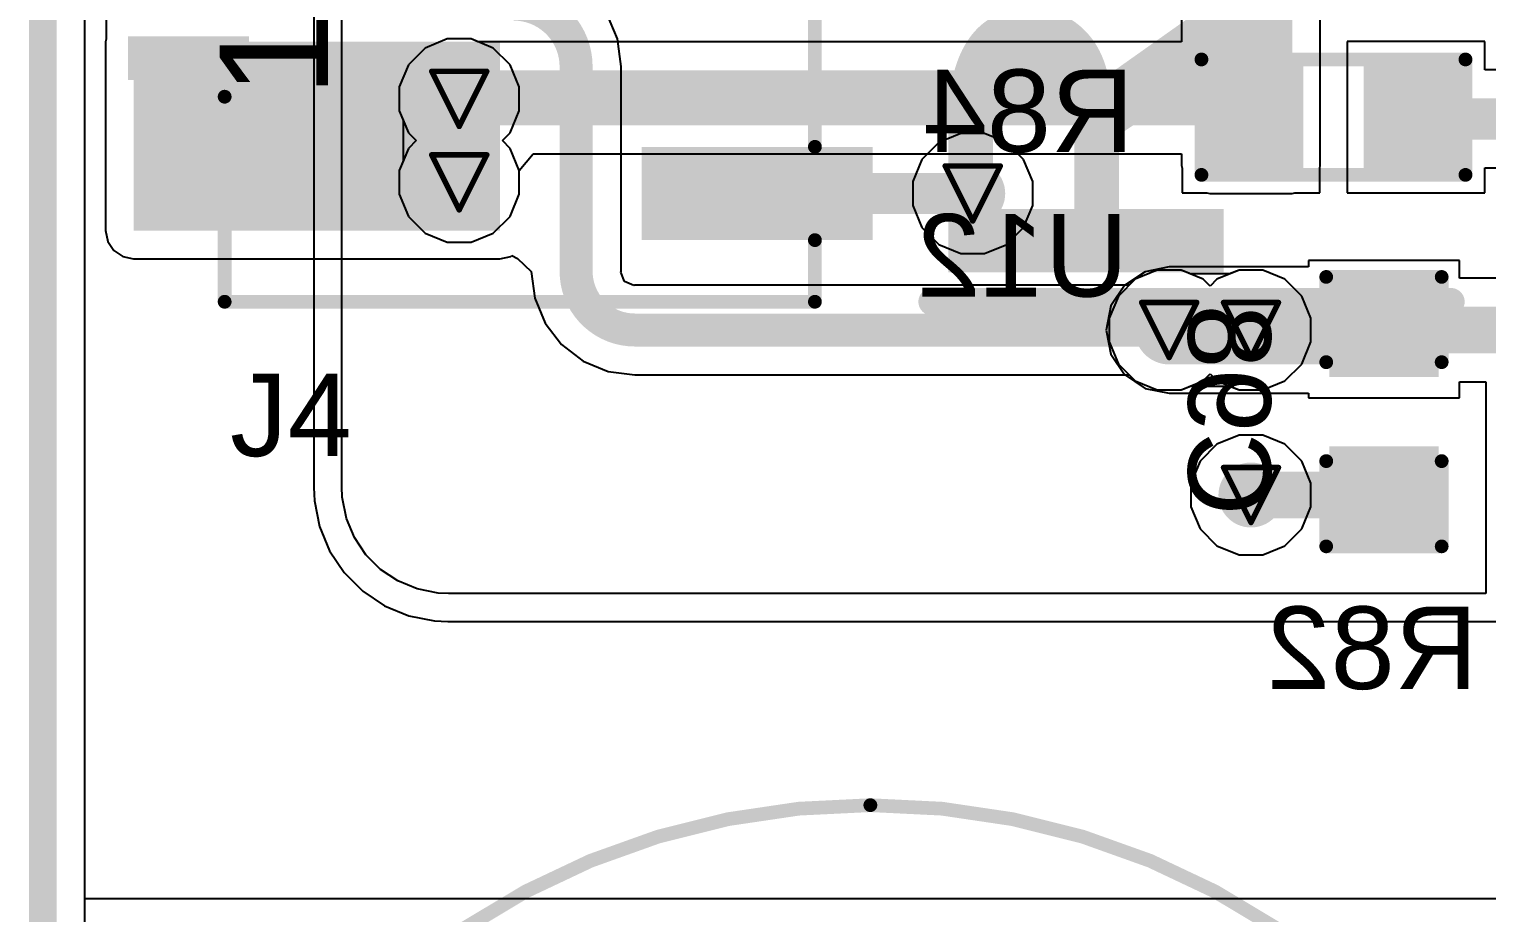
# Model space of a CAD drawing. Header units: inches. Extents: x 0 to 5359, y 0 to 5098.
# Drawn here: x -0.13 to 13.33, y 43.36 to 51.52 of the extents above; entities that cross this region are included whole.
import ezdxf

# ---------------------------------------------------------------- set-up
doc = ezdxf.new("R2010")
doc.units = ezdxf.units.IN
for name, color, linetype in [('Board Outline', 216, 'Continuous'), ('Bottom Layer', 5, 'Continuous'), ('Bottom Overlay', 54, 'Continuous'), ('Bottom Paste', 16, 'Continuous'), ('Bottom Solder', 6, 'Continuous'), ('Drill Drawing', 1, 'Continuous'), ('Layer 1', 16, 'Continuous'), ('Layer 2', 76, 'Continuous'), ('Top Layer', 1, 'Continuous'), ('Top Overlay', 2, 'Continuous'), ('Top Paste', 8, 'Continuous'), ('Top Solder', 216, 'Continuous'), ('Via Holes', 16, 'Continuous')]:
    doc.layers.add(name, color=color, linetype=linetype)
doc.styles.add('Arial', font='', dxfattribs={"height": 0.2})
doc.styles.add('Arial Black_Bold', font='', dxfattribs={"height": 0.2})
doc.styles.get('Arial').set_extended_font_data('Arial')
doc.styles.get('Arial Black_Bold').set_extended_font_data('Arial Black', bold=True)

# ---------------------------------------------------------------- blocks, each defined once
blk = doc.blocks.new('FH41_40S_0_5SH_05__36')
at = {"layer": 'Top Layer'}
for points in [[(-9.902, 3.395), (-9.598, 3.395), (-9.598, 2.379), (-9.902, 2.379)], [(-11.381, -1.346), (-10.619, -1.346), (-10.619, -3.378), (-11.381, -3.378)]]:
    blk.add_hatch(color=1, dxfattribs=at).paths.add_polyline_path(points)
at = {"layer": 'Top Paste'}
for points in [[(-9.902, 3.395), (-9.598, 3.395), (-9.598, 2.379), (-9.902, 2.379)], [(-11.381, -1.346), (-10.619, -1.346), (-10.619, -3.378), (-11.381, -3.378)]]:
    blk.add_hatch(color=8, dxfattribs=at).paths.add_polyline_path(points)
at = {"layer": 'Top Solder'}
for points in [[(-9.952, 3.445), (-9.548, 3.445), (-9.548, 2.329), (-9.952, 2.329)], [(-11.431, -1.296), (-10.569, -1.296), (-10.569, -3.428), (-11.431, -3.428)]]:
    blk.add_hatch(color=216, dxfattribs=at).paths.add_polyline_path(points)
at = {"layer": 'Top Overlay'}
for points in [[(-10.257, 3.151, 0.254, 0.254, 0), (-10.257, 2.846, 0.254, 0.254, 0)], [(-10.257, 3.151, 0.254, 0.254, 0), (-10.105, 2.999, 0.254, 0.254, 0)], [(-10.105, 2.999, 0.254, 0.254, 0), (-10.257, 2.846, 0.254, 0.254, 0)], [(-12, 2.554, 0.127, 0.127, 0), (-12, -2.896, 0.127, 0.127, 0)], [(-12, 2.554, 0.127, 0.127, 0), (-10.106, 2.554, 0.127, 0.127, 0)], [(-12, -2.896, 0.127, 0.127, 0), (-11.431, -2.896, 0.127, 0.127, 0)], [(-10.569, -2.896, 0.127, 0.127, 0), (-9.181, -2.896, 0.127, 0.127, 0)]]:
    blk.add_lwpolyline(points, format="xyseb", dxfattribs=at)
for points in [[(-10.321, 3.151, 0.127, 0.127, 1), (-10.194, 3.151, 0.127, 0.127, 1)], [(-10.321, 3.151, 0.127, 0.127, 1), (-10.194, 3.151, 0.127, 0.127, 1)], [(-10.168, 2.999, 0.127, 0.127, 1), (-10.041, 2.999, 0.127, 0.127, 1)], [(-10.168, 2.999, 0.127, 0.127, 1), (-10.041, 2.999, 0.127, 0.127, 1)], [(-10.321, 2.846, 0.127, 0.127, 1), (-10.194, 2.846, 0.127, 0.127, 1)], [(-10.321, 2.846, 0.127, 0.127, 1), (-10.194, 2.846, 0.127, 0.127, 1)], [(-12.032, 2.554, 0.0635, 0.0635, 1), (-11.968, 2.554, 0.0635, 0.0635, 1)], [(-12.032, 2.554, 0.0635, 0.0635, 1), (-11.968, 2.554, 0.0635, 0.0635, 1)], [(-10.138, 2.554, 0.0635, 0.0635, 1), (-10.074, 2.554, 0.0635, 0.0635, 1)], [(-12.032, -2.896, 0.0635, 0.0635, 1), (-11.968, -2.896, 0.0635, 0.0635, 1)], [(-12.032, -2.896, 0.0635, 0.0635, 1), (-11.968, -2.896, 0.0635, 0.0635, 1)], [(-11.463, -2.896, 0.0635, 0.0635, 1), (-11.399, -2.896, 0.0635, 0.0635, 1)], [(-10.601, -2.896, 0.0635, 0.0635, 1), (-10.537, -2.896, 0.0635, 0.0635, 1)]]:
    blk.add_lwpolyline(points, format="xyseb", close=True, dxfattribs=at)
at = {"layer": 'Top Overlay', "style": 'Arial'}
blk.add_text('1', height=1, dxfattribs=at).set_placement((-10.106, 1.6))
blk = doc.blocks.new('R___0603_B_115')
at = {"layer": 'Bottom Layer'}
for points in [[(-1.143, -0.445), (-1.143, 0.445), (-0.381, 0.445), (-0.381, -0.445)], [(0.381, -0.445), (0.381, 0.445), (1.143, 0.445), (1.143, -0.445)]]:
    blk.add_hatch(color=5, dxfattribs=at).paths.add_polyline_path(points)
at = {"layer": 'Bottom Paste'}
for points in [[(-1.143, -0.445), (-1.143, 0.445), (-0.381, 0.445), (-0.381, -0.445)], [(0.381, -0.445), (0.381, 0.445), (1.143, 0.445), (1.143, -0.445)]]:
    blk.add_hatch(color=16, dxfattribs=at).paths.add_polyline_path(points)
at = {"layer": 'Bottom Solder'}
for points in [[(-1.245, -0.546), (-1.245, 0.546), (-0.279, 0.546), (-0.279, -0.546)], [(0.279, -0.546), (0.279, 0.546), (1.245, 0.546), (1.245, -0.546)]]:
    blk.add_hatch(color=6, dxfattribs=at).paths.add_polyline_path(points)
at = {"layer": 'Bottom Overlay'}
for points in [[(1.219, 0.533, 0.127, 0.127, 0), (-1.219, 0.533, 0.127, 0.127, 0)], [(-1.219, 0.533, 0.127, 0.127, 0), (-1.219, -0.533, 0.127, 0.127, 0)], [(1.219, 0.533, 0.127, 0.127, 0), (1.219, -0.533, 0.127, 0.127, 0)], [(1.219, -0.533, 0.127, 0.127, 0), (-1.219, -0.533, 0.127, 0.127, 0)]]:
    blk.add_lwpolyline(points, format="xyseb", dxfattribs=at)
for points in [[(-1.251, 0.533, 0.0635, 0.0635, 1), (-1.187, 0.533, 0.0635, 0.0635, 1)], [(-1.251, 0.533, 0.0635, 0.0635, 1), (-1.187, 0.533, 0.0635, 0.0635, 1)], [(1.187, 0.533, 0.0635, 0.0635, 1), (1.251, 0.533, 0.0635, 0.0635, 1)], [(1.187, 0.533, 0.0635, 0.0635, 1), (1.251, 0.533, 0.0635, 0.0635, 1)], [(-1.251, -0.533, 0.0635, 0.0635, 1), (-1.187, -0.533, 0.0635, 0.0635, 1)], [(-1.251, -0.533, 0.0635, 0.0635, 1), (-1.187, -0.533, 0.0635, 0.0635, 1)], [(1.187, -0.533, 0.0635, 0.0635, 1), (1.251, -0.533, 0.0635, 0.0635, 1)], [(1.187, -0.533, 0.0635, 0.0635, 1), (1.251, -0.533, 0.0635, 0.0635, 1)]]:
    blk.add_lwpolyline(points, format="xyseb", close=True, dxfattribs=at)
blk = doc.blocks.new('C___0603_B_292')
at = {"layer": 'Bottom Layer'}
for points in [[(-1.143, -0.445), (-1.143, 0.444), (-0.381, 0.444), (-0.381, -0.445)], [(0.381, -0.445), (0.381, 0.444), (1.143, 0.444), (1.143, -0.445)]]:
    blk.add_hatch(color=5, dxfattribs=at).paths.add_polyline_path(points)
at = {"layer": 'Bottom Paste'}
for points in [[(-1.143, -0.445), (-1.143, 0.444), (-0.381, 0.444), (-0.381, -0.445)], [(0.381, -0.445), (0.381, 0.444), (1.143, 0.444), (1.143, -0.445)]]:
    blk.add_hatch(color=16, dxfattribs=at).paths.add_polyline_path(points)
at = {"layer": 'Bottom Solder'}
for points in [[(-1.203, -0.505), (-1.203, 0.504), (-0.321, 0.504), (-0.321, -0.505)], [(0.321, -0.505), (0.321, 0.504), (1.203, 0.504), (1.203, -0.505)]]:
    blk.add_hatch(color=6, dxfattribs=at).paths.add_polyline_path(points)
at = {"layer": 'Bottom Overlay'}
for points in [[(-1.245, 0.533, 0.127, 0.127, 0), (-1.245, -0.533, 0.127, 0.127, 0)], [(-1.245, 0.533, 0.127, 0.127, 0), (-0.457, 0.533, 0.127, 0.127, 0)], [(0.457, 0.533, 0.127, 0.127, 0), (1.245, 0.533, 0.127, 0.127, 0)], [(1.245, 0.533, 0.127, 0.127, 0), (1.245, -0.533, 0.127, 0.127, 0)], [(-1.245, -0.533, 0.127, 0.127, 0), (-0.457, -0.533, 0.127, 0.127, 0)], [(0.457, -0.533, 0.127, 0.127, 0), (1.245, -0.533, 0.127, 0.127, 0)]]:
    blk.add_lwpolyline(points, format="xyseb", dxfattribs=at)
for points in [[(-1.276, 0.533, 0.0635, 0.0635, 1), (-1.213, 0.533, 0.0635, 0.0635, 1)], [(-1.276, 0.533, 0.0635, 0.0635, 1), (-1.213, 0.533, 0.0635, 0.0635, 1)], [(-0.489, 0.533, 0.0635, 0.0635, 1), (-0.425, 0.533, 0.0635, 0.0635, 1)], [(0.425, 0.533, 0.0635, 0.0635, 1), (0.489, 0.533, 0.0635, 0.0635, 1)], [(1.213, 0.533, 0.0635, 0.0635, 1), (1.276, 0.533, 0.0635, 0.0635, 1)], [(1.213, 0.533, 0.0635, 0.0635, 1), (1.276, 0.533, 0.0635, 0.0635, 1)], [(-1.276, -0.533, 0.0635, 0.0635, 1), (-1.213, -0.533, 0.0635, 0.0635, 1)], [(-1.276, -0.533, 0.0635, 0.0635, 1), (-1.213, -0.533, 0.0635, 0.0635, 1)], [(-0.489, -0.533, 0.0635, 0.0635, 1), (-0.425, -0.533, 0.0635, 0.0635, 1)], [(0.425, -0.533, 0.0635, 0.0635, 1), (0.489, -0.533, 0.0635, 0.0635, 1)], [(1.213, -0.533, 0.0635, 0.0635, 1), (1.276, -0.533, 0.0635, 0.0635, 1)], [(1.213, -0.533, 0.0635, 0.0635, 1), (1.276, -0.533, 0.0635, 0.0635, 1)]]:
    blk.add_lwpolyline(points, format="xyseb", close=True, dxfattribs=at)
blk = doc.blocks.new('SC_EB_5R5_474_M_B_378')
at = {"layer": 'Bottom Overlay'}
for points in [[(6.75, 0, 0.127, 0.127, 1), (-6.75, 0, 0.127, 0.127, 1)], [(-6.782, 0, 0.0635, 0.0635, 1), (-6.718, 0, 0.0635, 0.0635, 1)]]:
    blk.add_lwpolyline(points, format="xyseb", close=True, dxfattribs=at)

msp = doc.modelspace()

# ---------------------------------------------------------------- hatches: boundary and pattern name
at = {"layer": 'Bottom Layer'}
msp.add_hatch(color=5, dxfattribs=at).paths.add_polyline_path([(11.535, 50.26), (11.535, 52.565), (10.773, 52.565), (10.773, 50.26)])
h = msp.add_hatch(color=5, dxfattribs=at)
edge = h.paths.add_edge_path()
edge.add_arc((3.844, 50.874), 0.3, 0, 360)
h = msp.add_hatch(color=5, dxfattribs=at)
edge = h.paths.add_edge_path()
edge.add_arc((3.844, 50.103), 0.3, 0, 360)
h = msp.add_hatch(color=5, dxfattribs=at)
edge = h.paths.add_edge_path()
edge.add_arc((8.585, 50), 0.3, 0, 360)
h = msp.add_hatch(color=5, dxfattribs=at)
edge = h.paths.add_edge_path()
edge.add_arc((10.399, 48.739), 0.3, 0, 360)
h = msp.add_hatch(color=5, dxfattribs=at)
edge = h.paths.add_edge_path()
edge.add_arc((11.154, 48.739), 0.3, 0, 360)
h = msp.add_hatch(color=5, dxfattribs=at)
edge = h.paths.add_edge_path()
edge.add_arc((11.154, 47.215), 0.3, 0, 360)
at = {"layer": 'Layer 1'}
h = msp.add_hatch(color=16, dxfattribs=at)
edge = h.paths.add_edge_path()
edge.add_arc((3.844, 50.874), 0.3, 0, 360)
h = msp.add_hatch(color=16, dxfattribs=at)
edge = h.paths.add_edge_path()
edge.add_arc((3.844, 50.103), 0.3, 0, 360)
h = msp.add_hatch(color=16, dxfattribs=at)
edge = h.paths.add_edge_path()
edge.add_arc((8.585, 50), 0.3, 0, 360)
h = msp.add_hatch(color=16, dxfattribs=at)
edge = h.paths.add_edge_path()
edge.add_arc((10.399, 48.739), 0.3, 0, 360)
h = msp.add_hatch(color=16, dxfattribs=at)
edge = h.paths.add_edge_path()
edge.add_arc((11.154, 48.739), 0.3, 0, 360)
h = msp.add_hatch(color=16, dxfattribs=at)
edge = h.paths.add_edge_path()
edge.add_arc((11.154, 47.215), 0.3, 0, 360)
at = {"layer": 'Layer 2'}
h = msp.add_hatch(color=76, dxfattribs=at)
edge = h.paths.add_edge_path()
edge.add_arc((3.844, 50.874), 0.3, 0, 360)
h = msp.add_hatch(color=76, dxfattribs=at)
edge = h.paths.add_edge_path()
edge.add_arc((3.844, 50.103), 0.3, 0, 360)
h = msp.add_hatch(color=76, dxfattribs=at)
edge = h.paths.add_edge_path()
edge.add_arc((8.585, 50), 0.3, 0, 360)
h = msp.add_hatch(color=76, dxfattribs=at)
edge = h.paths.add_edge_path()
edge.add_arc((10.399, 48.739), 0.3, 0, 360)
h = msp.add_hatch(color=76, dxfattribs=at)
edge = h.paths.add_edge_path()
edge.add_arc((11.154, 48.739), 0.3, 0, 360)
h = msp.add_hatch(color=76, dxfattribs=at)
edge = h.paths.add_edge_path()
edge.add_arc((11.154, 47.215), 0.3, 0, 360)
at = {"layer": 'Top Layer'}
msp.add_hatch(color=1, dxfattribs=at).paths.add_polyline_path([(0.837, 49.657), (4.22, 49.657), (4.22, 51.402), (0.837, 51.402)])
h = msp.add_hatch(color=1, dxfattribs=at)
edge = h.paths.add_edge_path()
edge.add_arc((3.844, 50.874), 0.3, 0, 360)
h = msp.add_hatch(color=1, dxfattribs=at)
edge = h.paths.add_edge_path()
edge.add_arc((3.844, 50.103), 0.3, 0, 360)
h = msp.add_hatch(color=1, dxfattribs=at)
edge = h.paths.add_edge_path()
edge.add_arc((8.585, 50), 0.3, 0, 360)
h = msp.add_hatch(color=1, dxfattribs=at)
edge = h.paths.add_edge_path()
edge.add_arc((10.399, 48.739), 0.3, 0, 360)
h = msp.add_hatch(color=1, dxfattribs=at)
edge = h.paths.add_edge_path()
edge.add_arc((11.154, 48.739), 0.3, 0, 360)
h = msp.add_hatch(color=1, dxfattribs=at)
edge = h.paths.add_edge_path()
edge.add_arc((11.154, 47.215), 0.3, 0, 360)
at = {"layer": 'Via Holes'}
h = msp.add_hatch(color=7, dxfattribs=at)
edge = h.paths.add_edge_path()
edge.add_arc((3.844, 50.874), 0.15, 0, 360)
h = msp.add_hatch(color=7, dxfattribs=at)
edge = h.paths.add_edge_path()
edge.add_arc((3.844, 50.103), 0.15, 0, 360)
h = msp.add_hatch(color=7, dxfattribs=at)
edge = h.paths.add_edge_path()
edge.add_arc((8.585, 50), 0.15, 0, 360)
h = msp.add_hatch(color=7, dxfattribs=at)
edge = h.paths.add_edge_path()
edge.add_arc((10.399, 48.739), 0.15, 0, 360)
h = msp.add_hatch(color=7, dxfattribs=at)
edge = h.paths.add_edge_path()
edge.add_arc((11.154, 48.739), 0.15, 0, 360)
h = msp.add_hatch(color=7, dxfattribs=at)
edge = h.paths.add_edge_path()
edge.add_arc((11.154, 47.215), 0.15, 0, 360)

# ---------------------------------------------------------------- linework, layer by layer
at = {"layer": 'Board Outline'}
msp.add_lwpolyline([(0, 0, 0.254, 0.254, 0), (0, 120, 0.254, 0.254, 0)], format="xyseb", dxfattribs=at)
at = {"layer": 'Bottom Layer'}
for p, q in [((0.388, 43.485), (0.388, 74.168)), ((2.501, 58.874), (2.501, 47.283)), ((2.76, 47.29), (2.76, 58.549)), ((10.514, 52.565), (10.514, 51.402)), ((11.794, 50.26), (11.794, 52.565)), ((3.734, 51.428), (3.53, 51.343)), ((3.954, 51.428), (3.734, 51.428)), ((4.016, 51.402), (3.954, 51.428)), ((3.53, 51.343), (3.374, 51.187)), ((10.514, 51.402), (4.016, 51.402)), ((13.313, 51.403), (12.043, 51.403)), ((12.043, 51.403), (12.043, 50.006)), ((13.313, 51.142), (13.313, 51.403)), ((3.374, 51.187), (3.29, 50.984)), ((13.623, 51.142), (13.313, 51.142)), ((3.29, 50.984), (3.29, 50.763)), ((3.29, 50.763), (3.326, 50.676)), ((3.326, 50.676), (3.326, 50.3)), ((4.398, 50.213), (4.527, 50.366)), ((4.527, 50.366), (10.514, 50.366)), ((10.514, 50.366), (10.514, 50.26)), ((3.326, 50.3), (3.29, 50.213)), ((3.29, 50.213), (3.29, 49.993)), ((4.398, 49.993), (4.398, 50.213)), ((10.514, 50.26), (10.519, 50.235)), ((10.519, 50.235), (10.519, 50.006)), ((11.789, 50.235), (11.794, 50.26)), ((11.789, 50.006), (11.789, 50.235)), ((13.313, 50.006), (13.313, 50.236)), ((13.313, 50.236), (13.623, 50.236)), ((3.29, 49.993), (3.374, 49.789)), ((4.314, 49.789), (4.398, 49.993)), ((10.519, 50.006), (10.748, 50.006)), ((10.748, 50.006), (10.773, 50.001)), ((10.773, 50.001), (11.535, 50.001)), ((11.535, 50.001), (11.56, 50.006)), ((11.56, 50.006), (11.789, 50.006)), ((12.043, 50.006), (13.313, 50.006)), ((3.374, 49.789), (3.53, 49.633)), ((4.158, 49.633), (4.314, 49.789)), ((3.53, 49.633), (3.734, 49.549)), ((3.734, 49.549), (3.954, 49.549)), ((3.954, 49.549), (4.158, 49.633)), ((10.176, 49.277), (9.987, 49.151)), ((10.399, 49.322), (10.176, 49.277)), ((11.684, 49.322), (10.399, 49.322)), ((13.081, 49.382), (11.684, 49.382)), ((11.684, 49.382), (11.684, 49.322)), ((13.081, 49.218), (13.081, 49.382)), ((9.987, 49.151), (9.861, 48.962)), ((14.031, 49.218), (13.081, 49.218)), ((9.861, 48.962), (9.816, 48.739)), ((9.816, 48.739), (9.861, 48.516)), ((9.861, 48.516), (9.987, 48.327)), ((9.987, 48.327), (10.176, 48.2)), ((10.176, 48.2), (10.399, 48.156)), ((13.081, 48.112), (13.081, 48.26)), ((13.081, 48.26), (13.323, 48.26)), ((13.323, 48.26), (13.323, 46.305)), ((10.399, 48.156), (11.684, 48.156)), ((11.684, 48.156), (11.684, 48.112)), ((11.684, 48.112), (13.081, 48.112)), ((2.501, 47.283), (2.507, 47.162)), ((2.764, 47.194), (2.76, 47.29)), ((2.507, 47.162), (2.554, 46.924)), ((2.803, 46.999), (2.764, 47.194)), ((2.876, 46.822), (2.803, 46.999)), ((2.554, 46.924), (2.647, 46.7)), ((2.983, 46.663), (2.876, 46.822)), ((2.647, 46.7), (2.782, 46.498)), ((3.118, 46.528), (2.983, 46.663)), ((2.782, 46.498), (2.953, 46.326)), ((3.278, 46.421), (3.118, 46.528)), ((2.953, 46.326), (3.155, 46.192)), ((3.455, 46.348), (3.278, 46.421)), ((3.649, 46.309), (3.455, 46.348)), ((3.745, 46.305), (3.649, 46.309)), ((13.323, 46.305), (3.745, 46.305)), ((3.155, 46.192), (3.379, 46.099)), ((3.379, 46.099), (3.617, 46.052)), ((3.617, 46.052), (3.738, 46.046)), ((3.738, 46.046), (13.835, 46.046)), ((13.65, 43.485), (0.388, 43.485))]:
    msp.add_line(p, q, dxfattribs=at)
for points in [[(11.154, 51.049, 0.432, 0.432, 0), (11.154, 51.413, 0.432, 0.432, 0)], [(10.989, 50.884, 0.432, 0.432, 0), (11.154, 51.049, 0.432, 0.432, 0)], [(3.834, 50.884, 0.508, 0.508, 0), (10.989, 50.884, 0.508, 0.508, 0)], [(3.844, 50.103, 0.508, 0.508, 0), (3.844, 50.874, 0.508, 0.508, 0)], [(12.78, 50.689, 0.381, 0.381, 0), (14.077, 50.689, 0.381, 0.381, 0)], [(10.983, 50.533, 0.432, 0.432, 0), (11.154, 50.533, 0.432, 0.432, 0)], [(10.983, 50.533, 0.178, 0.178, 0), (11.154, 50.705, 0.178, 0.178, 0)], [(10.399, 48.739, 0.635, 0.635, 0), (11.154, 48.739, 0.635, 0.635, 0)], [(11.154, 48.739, 0.635, 0.635, 0), (12.382, 48.739, 0.635, 0.635, 0)], [(12.382, 48.739, 0.432, 0.432, 0), (14.031, 48.739, 0.432, 0.432, 0)], [(11.154, 47.215, 0.432, 0.432, 0), (12.382, 47.215, 0.432, 0.432, 0)]]:
    msp.add_lwpolyline(points, format="xyseb", dxfattribs=at)
for points in [[(11.046, 51.413, 0.216, 0.216, 1), (11.262, 51.413, 0.216, 0.216, 1)], [(11.046, 51.049, 0.216, 0.216, 1), (11.262, 51.049, 0.216, 0.216, 1)], [(11.046, 51.049, 0.216, 0.216, 1), (11.262, 51.049, 0.216, 0.216, 1)], [(3.707, 50.884, 0.254, 0.254, 1), (3.961, 50.884, 0.254, 0.254, 1)], [(3.717, 50.874, 0.254, 0.254, 1), (3.971, 50.874, 0.254, 0.254, 1)], [(10.862, 50.884, 0.254, 0.254, 1), (11.116, 50.884, 0.254, 0.254, 1)], [(10.881, 50.884, 0.216, 0.216, 1), (11.097, 50.884, 0.216, 0.216, 1)], [(12.685, 50.689, 0.191, 0.191, 1), (12.875, 50.689, 0.191, 0.191, 1)], [(10.875, 50.533, 0.216, 0.216, 1), (11.091, 50.533, 0.216, 0.216, 1)], [(11.046, 50.533, 0.216, 0.216, 1), (11.262, 50.533, 0.216, 0.216, 1)], [(11.11, 50.705, 0.0889, 0.0889, 1), (11.199, 50.705, 0.0889, 0.0889, 1)], [(10.938, 50.533, 0.0889, 0.0889, 1), (11.027, 50.533, 0.0889, 0.0889, 1)], [(3.717, 50.103, 0.254, 0.254, 1), (3.971, 50.103, 0.254, 0.254, 1)], [(10.24, 48.739, 0.318, 0.318, 1), (10.558, 48.739, 0.318, 0.318, 1)], [(10.995, 48.739, 0.318, 0.318, 1), (11.313, 48.739, 0.318, 0.318, 1)], [(10.995, 48.739, 0.318, 0.318, 1), (11.313, 48.739, 0.318, 0.318, 1)], [(12.224, 48.739, 0.318, 0.318, 1), (12.541, 48.739, 0.318, 0.318, 1)], [(12.275, 48.739, 0.216, 0.216, 1), (12.49, 48.739, 0.216, 0.216, 1)], [(11.046, 47.215, 0.216, 0.216, 1), (11.262, 47.215, 0.216, 0.216, 1)], [(12.275, 47.215, 0.216, 0.216, 1), (12.49, 47.215, 0.216, 0.216, 1)]]:
    msp.add_lwpolyline(points, format="xyseb", close=True, dxfattribs=at)
at = {"layer": 'Drill Drawing'}
for points in [[(3.59, 51.128, 0.0508, 0.0508, 0), (4.098, 51.128, 0.0508, 0.0508, 0)], [(3.59, 51.128, 0.0508, 0.0508, 0), (3.844, 50.62, 0.0508, 0.0508, 0)], [(3.844, 50.62, 0.0508, 0.0508, 0), (4.098, 51.128, 0.0508, 0.0508, 0)], [(3.59, 50.357, 0.0508, 0.0508, 0), (4.098, 50.357, 0.0508, 0.0508, 0)], [(3.59, 50.357, 0.0508, 0.0508, 0), (3.844, 49.849, 0.0508, 0.0508, 0)], [(3.844, 49.849, 0.0508, 0.0508, 0), (4.098, 50.357, 0.0508, 0.0508, 0)], [(8.331, 50.254, 0.0508, 0.0508, 0), (8.839, 50.254, 0.0508, 0.0508, 0)], [(8.331, 50.254, 0.0508, 0.0508, 0), (8.585, 49.746, 0.0508, 0.0508, 0)], [(8.585, 49.746, 0.0508, 0.0508, 0), (8.839, 50.254, 0.0508, 0.0508, 0)], [(10.145, 48.993, 0.0508, 0.0508, 0), (10.653, 48.993, 0.0508, 0.0508, 0)], [(10.145, 48.993, 0.0508, 0.0508, 0), (10.399, 48.485, 0.0508, 0.0508, 0)], [(10.399, 48.485, 0.0508, 0.0508, 0), (10.653, 48.993, 0.0508, 0.0508, 0)], [(10.9, 48.993, 0.0508, 0.0508, 0), (11.408, 48.993, 0.0508, 0.0508, 0)], [(10.9, 48.993, 0.0508, 0.0508, 0), (11.154, 48.485, 0.0508, 0.0508, 0)], [(11.154, 48.485, 0.0508, 0.0508, 0), (11.408, 48.993, 0.0508, 0.0508, 0)], [(10.9, 47.469, 0.0508, 0.0508, 0), (11.408, 47.469, 0.0508, 0.0508, 0)], [(10.9, 47.469, 0.0508, 0.0508, 0), (11.154, 46.961, 0.0508, 0.0508, 0)], [(11.154, 46.961, 0.0508, 0.0508, 0), (11.408, 47.469, 0.0508, 0.0508, 0)]]:
    msp.add_lwpolyline(points, format="xyseb", dxfattribs=at)
for points in [[(3.577, 51.128, 0.0254, 0.0254, 1), (3.603, 51.128, 0.0254, 0.0254, 1)], [(3.577, 51.128, 0.0254, 0.0254, 1), (3.603, 51.128, 0.0254, 0.0254, 1)], [(4.085, 51.128, 0.0254, 0.0254, 1), (4.111, 51.128, 0.0254, 0.0254, 1)], [(4.085, 51.128, 0.0254, 0.0254, 1), (4.111, 51.128, 0.0254, 0.0254, 1)], [(3.831, 50.62, 0.0254, 0.0254, 1), (3.857, 50.62, 0.0254, 0.0254, 1)], [(3.831, 50.62, 0.0254, 0.0254, 1), (3.857, 50.62, 0.0254, 0.0254, 1)], [(3.577, 50.357, 0.0254, 0.0254, 1), (3.603, 50.357, 0.0254, 0.0254, 1)], [(3.577, 50.357, 0.0254, 0.0254, 1), (3.603, 50.357, 0.0254, 0.0254, 1)], [(4.085, 50.357, 0.0254, 0.0254, 1), (4.111, 50.357, 0.0254, 0.0254, 1)], [(4.085, 50.357, 0.0254, 0.0254, 1), (4.111, 50.357, 0.0254, 0.0254, 1)], [(8.318, 50.254, 0.0254, 0.0254, 1), (8.344, 50.254, 0.0254, 0.0254, 1)], [(8.318, 50.254, 0.0254, 0.0254, 1), (8.344, 50.254, 0.0254, 0.0254, 1)], [(8.826, 50.254, 0.0254, 0.0254, 1), (8.852, 50.254, 0.0254, 0.0254, 1)], [(8.826, 50.254, 0.0254, 0.0254, 1), (8.852, 50.254, 0.0254, 0.0254, 1)], [(3.831, 49.849, 0.0254, 0.0254, 1), (3.857, 49.849, 0.0254, 0.0254, 1)], [(3.831, 49.849, 0.0254, 0.0254, 1), (3.857, 49.849, 0.0254, 0.0254, 1)], [(8.572, 49.746, 0.0254, 0.0254, 1), (8.598, 49.746, 0.0254, 0.0254, 1)], [(8.572, 49.746, 0.0254, 0.0254, 1), (8.598, 49.746, 0.0254, 0.0254, 1)], [(10.132, 48.993, 0.0254, 0.0254, 1), (10.158, 48.993, 0.0254, 0.0254, 1)], [(10.132, 48.993, 0.0254, 0.0254, 1), (10.158, 48.993, 0.0254, 0.0254, 1)], [(10.64, 48.993, 0.0254, 0.0254, 1), (10.666, 48.993, 0.0254, 0.0254, 1)], [(10.64, 48.993, 0.0254, 0.0254, 1), (10.666, 48.993, 0.0254, 0.0254, 1)], [(10.888, 48.993, 0.0254, 0.0254, 1), (10.913, 48.993, 0.0254, 0.0254, 1)], [(10.888, 48.993, 0.0254, 0.0254, 1), (10.913, 48.993, 0.0254, 0.0254, 1)], [(11.396, 48.993, 0.0254, 0.0254, 1), (11.421, 48.993, 0.0254, 0.0254, 1)], [(11.396, 48.993, 0.0254, 0.0254, 1), (11.421, 48.993, 0.0254, 0.0254, 1)], [(10.386, 48.485, 0.0254, 0.0254, 1), (10.412, 48.485, 0.0254, 0.0254, 1)], [(10.386, 48.485, 0.0254, 0.0254, 1), (10.412, 48.485, 0.0254, 0.0254, 1)], [(11.142, 48.485, 0.0254, 0.0254, 1), (11.167, 48.485, 0.0254, 0.0254, 1)], [(11.142, 48.485, 0.0254, 0.0254, 1), (11.167, 48.485, 0.0254, 0.0254, 1)], [(10.888, 47.469, 0.0254, 0.0254, 1), (10.913, 47.469, 0.0254, 0.0254, 1)], [(10.888, 47.469, 0.0254, 0.0254, 1), (10.913, 47.469, 0.0254, 0.0254, 1)], [(11.396, 47.469, 0.0254, 0.0254, 1), (11.421, 47.469, 0.0254, 0.0254, 1)], [(11.396, 47.469, 0.0254, 0.0254, 1), (11.421, 47.469, 0.0254, 0.0254, 1)], [(11.142, 46.961, 0.0254, 0.0254, 1), (11.167, 46.961, 0.0254, 0.0254, 1)], [(11.142, 46.961, 0.0254, 0.0254, 1), (11.167, 46.961, 0.0254, 0.0254, 1)]]:
    msp.add_lwpolyline(points, format="xyseb", close=True, dxfattribs=at)
at = {"layer": 'Layer 1'}
for p, q in [((0.388, 4.145), (0.388, 115.855)), ((3.734, 51.428), (3.53, 51.343)), ((3.954, 51.428), (3.734, 51.428)), ((4.158, 51.343), (3.954, 51.428)), ((3.53, 51.343), (3.374, 51.187)), ((4.314, 51.187), (4.158, 51.343)), ((3.374, 51.187), (3.29, 50.984)), ((4.398, 50.984), (4.314, 51.187)), ((3.29, 50.984), (3.29, 50.763)), ((4.398, 50.763), (4.398, 50.984)), ((3.29, 50.763), (3.374, 50.56)), ((4.314, 50.56), (4.398, 50.763)), ((3.374, 50.56), (3.446, 50.488)), ((3.446, 50.488), (3.374, 50.417)), ((4.242, 50.488), (4.314, 50.56)), ((4.314, 50.417), (4.242, 50.488)), ((3.374, 50.417), (3.29, 50.213)), ((4.398, 50.213), (4.314, 50.417)), ((3.29, 50.213), (3.29, 49.993)), ((4.398, 49.993), (4.398, 50.213)), ((3.29, 49.993), (3.374, 49.789)), ((4.314, 49.789), (4.398, 49.993)), ((3.374, 49.789), (3.53, 49.633)), ((4.158, 49.633), (4.314, 49.789)), ((3.53, 49.633), (3.734, 49.549)), ((3.734, 49.549), (3.954, 49.549)), ((3.954, 49.549), (4.158, 49.633)), ((10.289, 49.293), (10.085, 49.208)), ((10.509, 49.293), (10.289, 49.293)), ((10.713, 49.208), (10.509, 49.293)), ((11.044, 49.293), (10.84, 49.208)), ((11.264, 49.293), (11.044, 49.293)), ((11.468, 49.208), (11.264, 49.293)), ((10.085, 49.208), (9.93, 49.053)), ((10.777, 49.145), (10.713, 49.208)), ((10.84, 49.208), (10.777, 49.145)), ((11.624, 49.053), (11.468, 49.208)), ((9.93, 49.053), (9.845, 48.849)), ((11.708, 48.849), (11.624, 49.053)), ((9.845, 48.849), (9.845, 48.629)), ((11.708, 48.629), (11.708, 48.849)), ((9.845, 48.629), (9.93, 48.425)), ((11.624, 48.425), (11.708, 48.629)), ((9.93, 48.425), (10.085, 48.269)), ((10.713, 48.269), (10.777, 48.333)), ((10.777, 48.333), (10.84, 48.269)), ((11.468, 48.269), (11.624, 48.425)), ((10.085, 48.269), (10.289, 48.185)), ((10.289, 48.185), (10.509, 48.185)), ((10.509, 48.185), (10.713, 48.269)), ((10.84, 48.269), (11.044, 48.185)), ((11.044, 48.185), (11.264, 48.185)), ((11.264, 48.185), (11.468, 48.269))]:
    msp.add_line(p, q, dxfattribs=at)
at = {"layer": 'Layer 2'}
for p, q in [((0.388, 4.145), (0.388, 92.091)), ((3.734, 51.428), (3.53, 51.343)), ((3.954, 51.428), (3.734, 51.428)), ((4.158, 51.343), (3.954, 51.428)), ((3.53, 51.343), (3.374, 51.187)), ((4.314, 51.187), (4.158, 51.343)), ((3.374, 51.187), (3.29, 50.984)), ((4.398, 50.984), (4.314, 51.187)), ((3.29, 50.984), (3.29, 50.763)), ((4.398, 50.763), (4.398, 50.984)), ((3.29, 50.763), (3.374, 50.56)), ((4.314, 50.56), (4.398, 50.763)), ((3.374, 50.56), (3.446, 50.488)), ((3.446, 50.488), (3.374, 50.417)), ((4.242, 50.488), (4.314, 50.56)), ((4.314, 50.417), (4.242, 50.488)), ((8.475, 50.554), (8.271, 50.47)), ((8.695, 50.554), (8.475, 50.554)), ((8.899, 50.47), (8.695, 50.554)), ((3.374, 50.417), (3.29, 50.213)), ((4.398, 50.213), (4.314, 50.417)), ((8.271, 50.47), (8.115, 50.314)), ((9.055, 50.314), (8.899, 50.47)), ((3.29, 50.213), (3.29, 49.993)), ((4.398, 49.993), (4.398, 50.213)), ((8.115, 50.314), (8.031, 50.11)), ((9.139, 50.11), (9.055, 50.314)), ((8.031, 50.11), (8.031, 49.89)), ((9.139, 49.89), (9.139, 50.11)), ((3.29, 49.993), (3.374, 49.789)), ((4.314, 49.789), (4.398, 49.993)), ((8.031, 49.89), (8.115, 49.686)), ((9.055, 49.686), (9.139, 49.89)), ((3.374, 49.789), (3.53, 49.633)), ((4.158, 49.633), (4.314, 49.789)), ((8.115, 49.686), (8.271, 49.53)), ((8.899, 49.53), (9.055, 49.686)), ((3.53, 49.633), (3.734, 49.549)), ((3.734, 49.549), (3.954, 49.549)), ((3.954, 49.549), (4.158, 49.633)), ((8.271, 49.53), (8.475, 49.446)), ((8.695, 49.446), (8.899, 49.53)), ((8.475, 49.446), (8.695, 49.446)), ((10.289, 49.293), (10.085, 49.208)), ((10.509, 49.293), (10.289, 49.293)), ((10.713, 49.208), (10.509, 49.293)), ((11.044, 49.293), (10.84, 49.208)), ((11.264, 49.293), (11.044, 49.293)), ((11.468, 49.208), (11.264, 49.293)), ((10.085, 49.208), (9.93, 49.053)), ((10.777, 49.145), (10.713, 49.208)), ((10.84, 49.208), (10.777, 49.145)), ((11.624, 49.053), (11.468, 49.208)), ((9.93, 49.053), (9.845, 48.849)), ((11.708, 48.849), (11.624, 49.053)), ((9.845, 48.849), (9.845, 48.629)), ((11.708, 48.629), (11.708, 48.849)), ((9.845, 48.629), (9.93, 48.425)), ((11.624, 48.425), (11.708, 48.629)), ((9.93, 48.425), (10.085, 48.269)), ((10.713, 48.269), (10.777, 48.333)), ((10.777, 48.333), (10.84, 48.269)), ((11.468, 48.269), (11.624, 48.425)), ((10.085, 48.269), (10.289, 48.185)), ((10.289, 48.185), (10.509, 48.185)), ((10.509, 48.185), (10.713, 48.269)), ((10.84, 48.269), (11.044, 48.185)), ((11.044, 48.185), (11.264, 48.185)), ((11.264, 48.185), (11.468, 48.269)), ((10.84, 47.684), (10.685, 47.529)), ((11.044, 47.769), (10.84, 47.684)), ((11.264, 47.769), (11.044, 47.769)), ((11.468, 47.684), (11.264, 47.769)), ((11.624, 47.529), (11.468, 47.684)), ((10.685, 47.529), (10.6, 47.325)), ((11.708, 47.325), (11.624, 47.529)), ((10.6, 47.325), (10.6, 47.105)), ((11.708, 47.105), (11.708, 47.325)), ((10.6, 47.105), (10.685, 46.901)), ((11.624, 46.901), (11.708, 47.105)), ((10.685, 46.901), (10.84, 46.745)), ((11.468, 46.745), (11.624, 46.901)), ((10.84, 46.745), (11.044, 46.661)), ((11.264, 46.661), (11.468, 46.745)), ((11.044, 46.661), (11.264, 46.661))]:
    msp.add_line(p, q, dxfattribs=at)
at = {"layer": 'Top Layer'}
for p, q in [((0.388, 4.145), (0.388, 90.685)), ((0.583, 52.156), (0.583, 51.427)), ((5.304, 51.429), (5.205, 51.668)), ((0.583, 51.427), (0.578, 51.402)), ((5.338, 51.172), (5.304, 51.429)), ((0.578, 51.402), (0.578, 49.657)), ((5.338, 49.281), (5.338, 51.172)), ((5.338, 51.172), (5.338, 51.172)), ((0.578, 49.657), (0.598, 49.558)), ((0.598, 49.558), (0.654, 49.474)), ((0.654, 49.474), (0.738, 49.418)), ((0.738, 49.418), (0.837, 49.398)), ((0.837, 49.398), (4.22, 49.398)), ((4.22, 49.398), (4.319, 49.418)), ((4.319, 49.418), (4.331, 49.426)), ((4.331, 49.426), (4.381, 49.401)), ((4.381, 49.401), (4.509, 49.281)), ((4.509, 49.281), (4.541, 49.033)), ((5.336, 49.272), (5.338, 49.281)), ((5.371, 49.187), (5.336, 49.272)), ((10.289, 49.293), (10.085, 49.208)), ((10.509, 49.293), (10.289, 49.293)), ((10.596, 49.257), (10.509, 49.293)), ((11.044, 49.293), (10.957, 49.257)), ((11.264, 49.293), (11.044, 49.293)), ((11.468, 49.208), (11.264, 49.293)), ((5.457, 49.151), (5.371, 49.187)), ((5.465, 49.153), (5.457, 49.151)), ((10.03, 49.153), (5.465, 49.153)), ((10.085, 49.208), (10.03, 49.153)), ((10.957, 49.257), (10.596, 49.257)), ((11.624, 49.053), (11.468, 49.208)), ((4.541, 49.033), (4.637, 48.803)), ((11.708, 48.849), (11.624, 49.053)), ((4.637, 48.803), (4.789, 48.604)), ((11.708, 48.629), (11.708, 48.849)), ((4.789, 48.604), (4.987, 48.452)), ((11.624, 48.425), (11.708, 48.629)), ((4.987, 48.452), (5.218, 48.357)), ((5.218, 48.357), (5.465, 48.324)), ((5.465, 48.324), (5.465, 48.324)), ((5.465, 48.324), (10.03, 48.324)), ((10.03, 48.324), (10.085, 48.269)), ((11.468, 48.269), (11.624, 48.425)), ((10.085, 48.269), (10.289, 48.185)), ((10.289, 48.185), (10.509, 48.185)), ((10.509, 48.185), (10.596, 48.221)), ((10.596, 48.221), (10.957, 48.221)), ((10.957, 48.221), (11.044, 48.185)), ((11.044, 48.185), (11.264, 48.185)), ((11.264, 48.185), (11.468, 48.269))]:
    msp.add_line(p, q, dxfattribs=at)
for points in [[(4.346, 51.75, 0.305, 0.305, -0.414214), (4.923, 51.172, 0.305, 0.305, 0)], [(4.923, 49.281, 0.305, 0.305, 0), (4.923, 51.172, 0.305, 0.305, 0)], [(6.595, 50, 0.381, 0.381, 0), (8.585, 50, 0.381, 0.381, 0)], [(5.465, 48.739, 0.305, 0.305, -0.414214), (4.923, 49.281, 0.305, 0.305, 0)], [(10.399, 48.739, 0.508, 0.508, 0), (11.154, 48.739, 0.508, 0.508, 0)], [(5.465, 48.739, 0.305, 0.305, 0), (10.399, 48.739, 0.305, 0.305, 0)]]:
    msp.add_lwpolyline(points, format="xyseb", dxfattribs=at)
for points in [[(4.847, 51.172, 0.152, 0.152, 1), (5, 51.172, 0.152, 0.152, 1)], [(4.847, 51.172, 0.152, 0.152, 1), (5, 51.172, 0.152, 0.152, 1)], [(6.5, 50, 0.191, 0.191, 1), (6.69, 50, 0.191, 0.191, 1)], [(8.49, 50, 0.191, 0.191, 1), (8.68, 50, 0.191, 0.191, 1)], [(4.847, 49.281, 0.152, 0.152, 1), (5, 49.281, 0.152, 0.152, 1)], [(4.847, 49.281, 0.152, 0.152, 1), (5, 49.281, 0.152, 0.152, 1)], [(10.272, 48.739, 0.254, 0.254, 1), (10.526, 48.739, 0.254, 0.254, 1)], [(11.027, 48.739, 0.254, 0.254, 1), (11.281, 48.739, 0.254, 0.254, 1)], [(5.389, 48.739, 0.152, 0.152, 1), (5.542, 48.739, 0.152, 0.152, 1)], [(5.389, 48.739, 0.152, 0.152, 1), (5.542, 48.739, 0.152, 0.152, 1)], [(10.323, 48.739, 0.152, 0.152, 1), (10.475, 48.739, 0.152, 0.152, 1)]]:
    msp.add_lwpolyline(points, format="xyseb", close=True, dxfattribs=at)
at = {"layer": 'Top Overlay'}
msp.add_lwpolyline([(8.21, 49, 0.254, 0.254, 0), (13, 49, 0.254, 0.254, 0)], format="xyseb", dxfattribs=at)
for points in [[(8.147, 49, 0.127, 0.127, 1), (8.274, 49, 0.127, 0.127, 1)], [(12.937, 49, 0.127, 0.127, 1), (13.064, 49, 0.127, 0.127, 1)]]:
    msp.add_lwpolyline(points, format="xyseb", close=True, dxfattribs=at)

# ---------------------------------------------------------------- block references
for name, p, rotation in [('FH41_40S_0_5SH_05__36', (4.232, 61), 90), ('R___0603_B_115', (11.916, 50.705), 180), ('C___0603_B_292', (12.382, 47.985), 90), ('SC_EB_5R5_474_M_B_378', (7.64, 37.6), 270)]:
    msp.add_blockref(name, p, dxfattribs=dict(rotation=rotation))

# ---------------------------------------------------------------- texts
at = {"layer": 'Bottom Overlay', "style": 'Arial', "text_generation_flag": 2}
for s, p in [('R84', (10.076, 50.383)), ('U12', (10.02, 49.048)), ('R82', (13.25, 45.423))]:
    msp.add_text(s, height=0.762, dxfattribs=at).set_placement(p)
msp.add_text('C98', height=0.762, rotation=270, dxfattribs=at).set_placement((10.575, 47.023))
at = {"layer": 'Top Overlay', "style": 'Arial Black_Bold'}
msp.add_text('RGB LCD', height=2.54, rotation=90, dxfattribs=at).set_placement((10.901, 49))
at = {"layer": 'Top Overlay', "style": 'Arial'}
msp.add_text('J4', height=0.762, dxfattribs=at).set_placement((1.727, 47.574))

doc.saveas('drawing.dxf')
